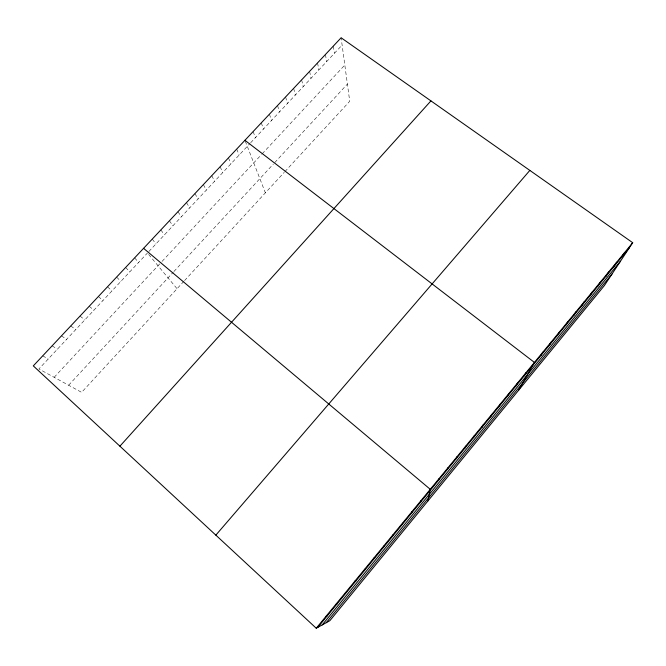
<?xml version="1.0" encoding="UTF-8"?>
<svg xmlns="http://www.w3.org/2000/svg" width="666" height="666" viewBox="0 0 666 666"><rect width="100%" height="100%" fill="white"/><g stroke="black" fill="none" stroke-linecap="round" stroke-linejoin="round"><path stroke-width="0.5" stroke-dasharray="3.33 2.5" d="M183.899 281.293L81.618 392.349L38.903 368.956L147.452 253.005M184.582 280.553L284.232 172.361M284.882 171.653L349.725 101.257L341.125 37.771M68.64 385.239L173.26 272.211M173.918 271.503L273.393 164.036M274.742 162.579L347.394 84.082M54.162 377.314L161.413 262.079M162.096 261.355L261.497 154.554M262.196 153.804L344.822 65.035M148.876 251.482L249.991 143.473M250.666 142.757L342.116 45.072M42.732 355.835L48.185 359.041M52.114 345.829L57.418 349.184M61.455 335.872L66.608 339.36M70.754 325.965L75.758 329.587M80.003 316.1L84.865 319.863M89.219 306.285L93.931 310.173M98.385 296.512L102.955 300.541M107.509 286.788L111.938 290.942M116.592 277.106L120.879 281.393M125.633 267.474L129.778 271.886M134.632 257.884L138.636 262.421M148.66 254.454L177.064 288.719M152.239 239.111L155.977 243.898M160.856 229.928L164.46 234.84M169.43 220.787L172.91 225.816M177.972 211.68L181.319 216.833M186.472 202.622L189.693 207.884M194.938 193.598L198.027 198.984M203.363 184.615L206.327 190.118M211.746 175.674L214.594 181.285M220.105 166.775L222.827 172.494M228.421 157.909L231.019 163.744M236.696 149.084L239.177 155.028M245.279 141.167L265.376 192.832M253.147 131.552L255.386 137.712M261.322 122.835L263.436 129.112M269.455 114.169L271.462 120.546M277.555 105.528L279.445 112.021M285.622 96.936L287.396 103.521M293.656 88.37L295.313 95.072M301.656 79.845L303.197 86.647M309.615 71.362L311.047 78.263M317.54 62.912L318.864 69.913M325.441 54.495L326.648 61.597M333.3 46.112L334.399 53.313"/><path stroke-width="1" d="M420.92 501.731L421.037 500.557M428.022 500.857L430.269 489.31L143.59 248.335M438.786 479.97L439.185 478.446M447.519 469.322L448.06 467.632M456.21 458.732L456.893 456.876M464.86 448.193L465.676 446.178M473.459 437.712L474.417 435.531M482.026 427.272L483.116 424.933M490.551 416.883L491.774 414.385M499.034 406.551L500.382 403.887M507.475 396.262L508.957 393.448M515.875 386.022L517.49 383.058M524.234 375.84L525.973 372.71M518.423 390.501L534.423 362.421L244.938 140.301M540.842 355.602L542.832 352.181M549.084 345.562L551.198 341.983M557.284 335.564L559.523 331.843M565.451 325.616L567.815 321.745M573.576 315.709L576.057 311.705M581.668 305.861L584.265 301.698M589.718 296.045L592.432 291.75M597.727 286.28L600.566 281.843M605.702 276.565L608.657 271.986M613.644 266.891L616.708 262.179M621.545 257.267L624.725 252.414M632.7 242.699L604.378 285.572L329.861 620.679L316.242 628.229L33.3 365.884L341.125 37.771L632.7 242.699L316.242 628.229M317.84 627.339L629.412 247.677M322.169 624.941L620.454 261.238M326.248 622.685L611.971 274.076M215.842 535.139L529.845 170.404M119.905 446.187L430.935 100.891M326.015 616.316L327.456 615.625M335.747 604.462L337.021 603.97M345.421 592.673L346.536 592.374M355.045 580.952L356.002 580.844M364.627 569.288L365.418 569.363M374.15 557.683L374.791 557.95M383.624 546.137L384.107 546.586M393.048 534.656L393.381 535.289M402.43 523.226L402.605 524.05M411.755 511.863L411.788 512.862"/></g></svg>
